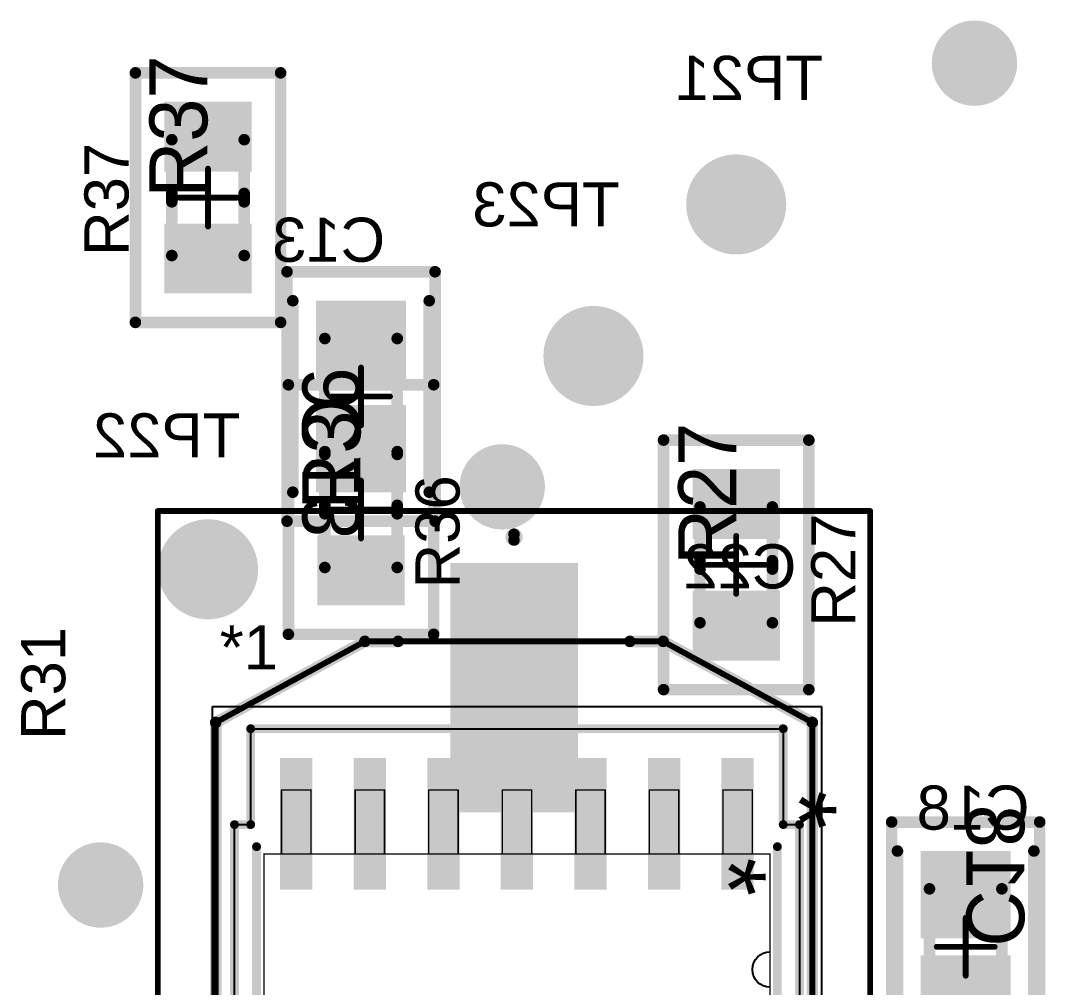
# Model space of a CAD drawing. Header units: millimetres. Extents: x 54 to 247, y 53 to 195.
# Drawn here: x 142.05 to 159.75, y 109.65 to 126.34 of the extents above; entities that cross this region are included whole.
import ezdxf

# ---------------------------------------------------------------- set-up
doc = ezdxf.new("R2010")
doc.units = ezdxf.units.MM
for name, color, linetype in [('BottomOverlay', 54, 'Continuous'), ('BottomPaste', 16, 'Continuous'), ('BottomSolder', 6, 'Continuous'), ('Mechanical10', 56, 'Continuous'), ('Mechanical12', 56, 'Continuous'), ('Mechanical13', 56, 'Continuous'), ('Mechanical15', 56, 'Continuous'), ('Mechanical5', 56, 'Continuous'), ('MultiLayer', 9, 'Continuous'), ('PadHoleLayer', 156, 'Continuous'), ('TopOverlay', 2, 'Continuous'), ('TopPaste', 8, 'Continuous'), ('TopSolder', 216, 'Continuous'), ('ViaHoleLayer', 16, 'Continuous')]:
    doc.layers.add(name, color=color, linetype=linetype)
doc.styles.add('Arial', font='arial.ttf', dxfattribs={"height": 0.2})

# ---------------------------------------------------------------- blocks, each defined once
blk = doc.blocks.new('D14_M_23')
at = {"layer": 'TopPaste'}
for points in [[(-3.649, 4.089), (-1.379, 4.089), (-1.379, 3.531), (-3.649, 3.531)], [(1.379, 4.089), (3.649, 4.089), (3.649, 3.531), (1.379, 3.531)], [(-3.649, 2.819), (-1.379, 2.819), (-1.379, 2.261), (-3.649, 2.261)], [(1.379, 2.819), (3.649, 2.819), (3.649, 2.261), (1.379, 2.261)], [(-3.649, 1.549), (-1.379, 1.549), (-1.379, 0.991), (-3.649, 0.991)], [(1.379, 1.549), (3.649, 1.549), (3.649, 0.991), (1.379, 0.991)], [(-3.649, 0.279), (-1.379, 0.279), (-1.379, -0.279), (-3.649, -0.279)], [(1.379, 0.279), (3.649, 0.279), (3.649, -0.279), (1.379, -0.279)], [(-3.649, -0.991), (-1.379, -0.991), (-1.379, -1.549), (-3.649, -1.549)], [(1.379, -0.991), (3.649, -0.991), (3.649, -1.549), (1.379, -1.549)], [(-3.649, -2.261), (-1.379, -2.261), (-1.379, -2.819), (-3.649, -2.819)], [(1.379, -2.261), (3.649, -2.261), (3.649, -2.819), (1.379, -2.819)], [(-3.649, -3.531), (-1.379, -3.531), (-1.379, -4.089), (-3.649, -4.089)], [(1.379, -3.531), (3.649, -3.531), (3.649, -4.089), (1.379, -4.089)]]:
    blk.add_hatch(color=8, dxfattribs=at).paths.add_polyline_path(points)
at = {"layer": 'TopSolder'}
for points in [[(-3.649, 4.089), (-1.379, 4.089), (-1.379, 3.531), (-3.649, 3.531)], [(1.379, 4.089), (3.649, 4.089), (3.649, 3.531), (1.379, 3.531)], [(-3.649, 2.819), (-1.379, 2.819), (-1.379, 2.261), (-3.649, 2.261)], [(1.379, 2.819), (3.649, 2.819), (3.649, 2.261), (1.379, 2.261)], [(-3.649, 1.549), (-1.379, 1.549), (-1.379, 0.991), (-3.649, 0.991)], [(1.379, 1.549), (3.649, 1.549), (3.649, 0.991), (1.379, 0.991)], [(-3.649, 0.279), (-1.379, 0.279), (-1.379, -0.279), (-3.649, -0.279)], [(1.379, 0.279), (3.649, 0.279), (3.649, -0.279), (1.379, -0.279)], [(-3.649, -0.991), (-1.379, -0.991), (-1.379, -1.549), (-3.649, -1.549)], [(1.379, -0.991), (3.649, -0.991), (3.649, -1.549), (1.379, -1.549)], [(-3.649, -2.261), (-1.379, -2.261), (-1.379, -2.819), (-3.649, -2.819)], [(1.379, -2.261), (3.649, -2.261), (3.649, -2.819), (1.379, -2.819)], [(-3.649, -3.531), (-1.379, -3.531), (-1.379, -4.089), (-3.649, -4.089)], [(1.379, -3.531), (3.649, -3.531), (3.649, -4.089), (1.379, -4.089)]]:
    blk.add_hatch(color=216, dxfattribs=at).paths.add_polyline_path(points)
at = {"layer": 'Mechanical13', "const_width": 0.0127}
for points in [[(-2, 4.369, 1), (-1.988, 4.369, 1)], [(-2, 4.369, 1), (-1.988, 4.369, 1)], [(1.988, 4.369, 1), (2, 4.369, 1)], [(1.988, 4.369, 1), (2, 4.369, 1)], [(-3.105, 4.064, 1), (-3.092, 4.064, 1)], [(-3.105, 4.064, 1), (-3.092, 4.064, 1)], [(-2, 4.064, 1), (-1.988, 4.064, 1)], [(-2, 4.064, 1), (-1.988, 4.064, 1)], [(1.988, 4.064, 1), (2, 4.064, 1)], [(1.988, 4.064, 1), (2, 4.064, 1)], [(3.092, 4.064, 1), (3.105, 4.064, 1)], [(3.092, 4.064, 1), (3.105, 4.064, 1)], [(-3.105, 3.556, 1), (-3.092, 3.556, 1)], [(-3.105, 3.556, 1), (-3.092, 3.556, 1)], [(-2, 3.556, 1), (-1.988, 3.556, 1)], [(-2, 3.556, 1), (-1.988, 3.556, 1)], [(1.988, 3.556, 1), (2, 3.556, 1)], [(1.988, 3.556, 1), (2, 3.556, 1)], [(3.092, 3.556, 1), (3.105, 3.556, 1)], [(3.092, 3.556, 1), (3.105, 3.556, 1)], [(-3.105, 2.794, 1), (-3.092, 2.794, 1)], [(-3.105, 2.794, 1), (-3.092, 2.794, 1)], [(-2, 2.794, 1), (-1.988, 2.794, 1)], [(-2, 2.794, 1), (-1.988, 2.794, 1)], [(1.988, 2.794, 1), (2, 2.794, 1)], [(1.988, 2.794, 1), (2, 2.794, 1)], [(3.092, 2.794, 1), (3.105, 2.794, 1)], [(3.092, 2.794, 1), (3.105, 2.794, 1)], [(-3.105, 2.286, 1), (-3.092, 2.286, 1)], [(-3.105, 2.286, 1), (-3.092, 2.286, 1)], [(-2, 2.286, 1), (-1.988, 2.286, 1)], [(-2, 2.286, 1), (-1.988, 2.286, 1)], [(1.988, 2.286, 1), (2, 2.286, 1)], [(1.988, 2.286, 1), (2, 2.286, 1)], [(3.092, 2.286, 1), (3.105, 2.286, 1)], [(3.092, 2.286, 1), (3.105, 2.286, 1)], [(-3.105, 1.524, 1), (-3.092, 1.524, 1)], [(-3.105, 1.524, 1), (-3.092, 1.524, 1)], [(-2, 1.524, 1), (-1.988, 1.524, 1)], [(-2, 1.524, 1), (-1.988, 1.524, 1)], [(1.988, 1.524, 1), (2, 1.524, 1)], [(1.988, 1.524, 1), (2, 1.524, 1)], [(3.092, 1.524, 1), (3.105, 1.524, 1)], [(3.092, 1.524, 1), (3.105, 1.524, 1)], [(-3.105, 1.016, 1), (-3.092, 1.016, 1)], [(-3.105, 1.016, 1), (-3.092, 1.016, 1)], [(-2, 1.016, 1), (-1.988, 1.016, 1)], [(-2, 1.016, 1), (-1.988, 1.016, 1)], [(1.988, 1.016, 1), (2, 1.016, 1)], [(1.988, 1.016, 1), (2, 1.016, 1)], [(3.092, 1.016, 1), (3.105, 1.016, 1)], [(3.092, 1.016, 1), (3.105, 1.016, 1)], [(-3.105, 0.254, 1), (-3.092, 0.254, 1)], [(-3.105, 0.254, 1), (-3.092, 0.254, 1)], [(-2, 0.254, 1), (-1.988, 0.254, 1)], [(-2, 0.254, 1), (-1.988, 0.254, 1)], [(1.988, 0.254, 1), (2, 0.254, 1)], [(1.988, 0.254, 1), (2, 0.254, 1)], [(3.092, 0.254, 1), (3.105, 0.254, 1)], [(3.092, 0.254, 1), (3.105, 0.254, 1)], [(-3.105, -0.254, 1), (-3.092, -0.254, 1)], [(-3.105, -0.254, 1), (-3.092, -0.254, 1)], [(-2, -0.254, 1), (-1.988, -0.254, 1)], [(-2, -0.254, 1), (-1.988, -0.254, 1)], [(1.988, -0.254, 1), (2, -0.254, 1)], [(1.988, -0.254, 1), (2, -0.254, 1)], [(3.092, -0.254, 1), (3.105, -0.254, 1)], [(3.092, -0.254, 1), (3.105, -0.254, 1)], [(-3.105, -1.016, 1), (-3.092, -1.016, 1)], [(-3.105, -1.016, 1), (-3.092, -1.016, 1)], [(-2, -1.016, 1), (-1.988, -1.016, 1)], [(-2, -1.016, 1), (-1.988, -1.016, 1)], [(1.988, -1.016, 1), (2, -1.016, 1)], [(1.988, -1.016, 1), (2, -1.016, 1)], [(3.092, -1.016, 1), (3.105, -1.016, 1)], [(3.092, -1.016, 1), (3.105, -1.016, 1)], [(-3.105, -1.524, 1), (-3.092, -1.524, 1)], [(-3.105, -1.524, 1), (-3.092, -1.524, 1)], [(-2, -1.524, 1), (-1.988, -1.524, 1)], [(-2, -1.524, 1), (-1.988, -1.524, 1)], [(1.988, -1.524, 1), (2, -1.524, 1)], [(1.988, -1.524, 1), (2, -1.524, 1)], [(3.092, -1.524, 1), (3.105, -1.524, 1)], [(3.092, -1.524, 1), (3.105, -1.524, 1)], [(-3.105, -2.286, 1), (-3.092, -2.286, 1)], [(-3.105, -2.286, 1), (-3.092, -2.286, 1)], [(-2, -2.286, 1), (-1.988, -2.286, 1)], [(-2, -2.286, 1), (-1.988, -2.286, 1)], [(1.988, -2.286, 1), (2, -2.286, 1)], [(1.988, -2.286, 1), (2, -2.286, 1)], [(3.092, -2.286, 1), (3.105, -2.286, 1)], [(3.092, -2.286, 1), (3.105, -2.286, 1)], [(-3.105, -2.794, 1), (-3.092, -2.794, 1)], [(-3.105, -2.794, 1), (-3.092, -2.794, 1)], [(-2, -2.794, 1), (-1.988, -2.794, 1)], [(-2, -2.794, 1), (-1.988, -2.794, 1)], [(1.988, -2.794, 1), (2, -2.794, 1)], [(1.988, -2.794, 1), (2, -2.794, 1)], [(3.092, -2.794, 1), (3.105, -2.794, 1)], [(3.092, -2.794, 1), (3.105, -2.794, 1)], [(-3.105, -3.556, 1), (-3.092, -3.556, 1)], [(-3.105, -3.556, 1), (-3.092, -3.556, 1)], [(-2, -3.556, 1), (-1.988, -3.556, 1)], [(-2, -3.556, 1), (-1.988, -3.556, 1)], [(1.988, -3.556, 1), (2, -3.556, 1)], [(1.988, -3.556, 1), (2, -3.556, 1)], [(3.092, -3.556, 1), (3.105, -3.556, 1)], [(3.092, -3.556, 1), (3.105, -3.556, 1)], [(-3.105, -4.064, 1), (-3.092, -4.064, 1)], [(-3.105, -4.064, 1), (-3.092, -4.064, 1)], [(-2, -4.064, 1), (-1.988, -4.064, 1)], [(-2, -4.064, 1), (-1.988, -4.064, 1)], [(1.988, -4.064, 1), (2, -4.064, 1)], [(1.988, -4.064, 1), (2, -4.064, 1)], [(3.092, -4.064, 1), (3.105, -4.064, 1)], [(3.092, -4.064, 1), (3.105, -4.064, 1)], [(-2, -4.369, 1), (-1.988, -4.369, 1)], [(-2, -4.369, 1), (-1.988, -4.369, 1)], [(1.988, -4.369, 1), (2, -4.369, 1)], [(1.988, -4.369, 1), (2, -4.369, 1)]]:
    blk.add_lwpolyline(points, format="xyb", close=True, dxfattribs=at)
at = {"layer": 'Mechanical13', "const_width": 0.0254}
for points in [[(-1.994, -4.369), (-1.994, 4.369)], [(1.994, 4.369), (-1.994, 4.369)], [(1.994, -4.369), (1.994, 4.369)], [(-3.099, 3.556), (-3.099, 4.064)], [(-1.994, 4.064), (-3.099, 4.064)], [(-1.994, 3.556), (-1.994, 4.064)], [(3.099, 4.064), (1.994, 4.064)], [(1.994, 3.556), (1.994, 4.064)], [(3.099, 3.556), (3.099, 4.064)], [(-1.994, 3.556), (-3.099, 3.556)], [(3.099, 3.556), (1.994, 3.556)], [(-3.099, 2.286), (-3.099, 2.794)], [(-1.994, 2.794), (-3.099, 2.794)], [(-1.994, 2.286), (-1.994, 2.794)], [(3.099, 2.794), (1.994, 2.794)], [(1.994, 2.286), (1.994, 2.794)], [(3.099, 2.286), (3.099, 2.794)], [(-1.994, 2.286), (-3.099, 2.286)], [(3.099, 2.286), (1.994, 2.286)], [(-3.099, 1.016), (-3.099, 1.524)], [(-1.994, 1.524), (-3.099, 1.524)], [(-1.994, 1.016), (-1.994, 1.524)], [(3.099, 1.524), (1.994, 1.524)], [(1.994, 1.016), (1.994, 1.524)], [(3.099, 1.016), (3.099, 1.524)], [(-1.994, 1.016), (-3.099, 1.016)], [(3.099, 1.016), (1.994, 1.016)], [(-3.099, -0.254), (-3.099, 0.254)], [(-1.994, 0.254), (-3.099, 0.254)], [(-1.994, -0.254), (-1.994, 0.254)], [(3.099, 0.254), (1.994, 0.254)], [(1.994, -0.254), (1.994, 0.254)], [(3.099, -0.254), (3.099, 0.254)], [(-1.994, -0.254), (-3.099, -0.254)], [(3.099, -0.254), (1.994, -0.254)], [(-3.099, -1.524), (-3.099, -1.016)], [(-1.994, -1.016), (-3.099, -1.016)], [(-1.994, -1.524), (-1.994, -1.016)], [(3.099, -1.016), (1.994, -1.016)], [(1.994, -1.524), (1.994, -1.016)], [(3.099, -1.524), (3.099, -1.016)], [(-1.994, -1.524), (-3.099, -1.524)], [(3.099, -1.524), (1.994, -1.524)], [(-3.099, -2.794), (-3.099, -2.286)], [(-1.994, -2.286), (-3.099, -2.286)], [(-1.994, -2.794), (-1.994, -2.286)], [(3.099, -2.286), (1.994, -2.286)], [(1.994, -2.794), (1.994, -2.286)], [(3.099, -2.794), (3.099, -2.286)], [(-1.994, -2.794), (-3.099, -2.794)], [(3.099, -2.794), (1.994, -2.794)], [(-3.099, -4.064), (-3.099, -3.556)], [(-1.994, -3.556), (-3.099, -3.556)], [(-1.994, -4.064), (-1.994, -3.556)], [(3.099, -3.556), (1.994, -3.556)], [(1.994, -4.064), (1.994, -3.556)], [(3.099, -4.064), (3.099, -3.556)], [(-1.994, -4.064), (-3.099, -4.064)], [(3.099, -4.064), (1.994, -4.064)], [(1.994, -4.369), (-1.994, -4.369)]]:
    blk.add_lwpolyline(points, dxfattribs=at)
at = {"layer": 'Mechanical13'}
blk.add_lwpolyline([(0.305, 4.369, -1), (-0.305, 4.369)], format="xyb", dxfattribs=at)
for points in [[(-0.305, 4.369, 1), (-0.305, 4.369, 1)], [(0.305, 4.369, 1), (0.305, 4.369, 1)]]:
    blk.add_lwpolyline(points, format="xyb", close=True, dxfattribs=at)
at = {"layer": 'Mechanical15'}
for p, q in [((-2.502, 4.597), (-2.502, 4.877)), ((-2.502, 4.877), (2.502, 4.877)), ((2.502, 4.877), (2.502, 4.597)), ((-4.157, -4.597), (-4.157, 4.597)), ((-4.157, 4.597), (-2.502, 4.597)), ((2.502, 4.597), (4.157, 4.597)), ((4.157, 4.597), (4.157, -4.597)), ((-2.502, -4.597), (-4.157, -4.597)), ((-2.502, -4.877), (-2.502, -4.597)), ((4.157, -4.597), (2.502, -4.597)), ((2.502, -4.597), (2.502, -4.877)), ((2.502, -4.877), (-2.502, -4.877))]:
    blk.add_line(p, q, dxfattribs=at)
at = {"layer": 'Mechanical15', "const_width": 0.152}
for points in [[(2.502, 4.877), (-2.502, 4.877)], [(-2.502, 4.597), (-2.502, 4.877)], [(2.502, 4.597), (2.502, 4.877)], [(-2.502, 4.597), (-4.157, 4.597)], [(-4.157, -4.597), (-4.157, 4.597)], [(4.157, 4.597), (2.502, 4.597)], [(4.157, -4.597), (4.157, 4.597)], [(-2.502, -4.597), (-4.157, -4.597)], [(-2.502, -4.877), (-2.502, -4.597)], [(2.502, -4.877), (2.502, -4.597)], [(4.157, -4.597), (2.502, -4.597)], [(2.502, -4.877), (-2.502, -4.877)]]:
    blk.add_lwpolyline(points, dxfattribs=at)
at = {"layer": 'Mechanical15', "const_width": 0.0762}
for points in [[(-2.54, 4.877, 1), (-2.464, 4.877, 1)], [(-2.54, 4.877, 1), (-2.464, 4.877, 1)], [(2.464, 4.877, 1), (2.54, 4.877, 1)], [(2.464, 4.877, 1), (2.54, 4.877, 1)], [(-4.195, 4.597, 1), (-4.119, 4.597, 1)], [(-4.195, 4.597, 1), (-4.119, 4.597, 1)], [(-2.54, 4.597, 1), (-2.464, 4.597, 1)], [(-2.54, 4.597, 1), (-2.464, 4.597, 1)], [(2.464, 4.597, 1), (2.54, 4.597, 1)], [(2.464, 4.597, 1), (2.54, 4.597, 1)], [(4.119, 4.597, 1), (4.195, 4.597, 1)], [(4.119, 4.597, 1), (4.195, 4.597, 1)], [(-4.195, -4.597, 1), (-4.119, -4.597, 1)], [(-4.195, -4.597, 1), (-4.119, -4.597, 1)], [(-2.54, -4.597, 1), (-2.464, -4.597, 1)], [(-2.54, -4.597, 1), (-2.464, -4.597, 1)], [(2.464, -4.597, 1), (2.54, -4.597, 1)], [(2.464, -4.597, 1), (2.54, -4.597, 1)], [(4.119, -4.597, 1), (4.195, -4.597, 1)], [(4.119, -4.597, 1), (4.195, -4.597, 1)], [(-2.54, -4.877, 1), (-2.464, -4.877, 1)], [(-2.54, -4.877, 1), (-2.464, -4.877, 1)], [(2.464, -4.877, 1), (2.54, -4.877, 1)], [(2.464, -4.877, 1), (2.54, -4.877, 1)]]:
    blk.add_lwpolyline(points, format="xyb", close=True, dxfattribs=at)
at = {"layer": 'Mechanical5'}
for p, q in [((-4.538, -5.258), (-4.538, 5.258)), ((-4.538, 5.258), (4.538, 5.258)), ((4.538, 5.258), (4.538, -5.258)), ((4.538, -5.258), (-4.538, -5.258))]:
    blk.add_line(p, q, dxfattribs=at)
at = {"layer": 'TopOverlay'}
for p, q in [((3.903, -1.46), (3.903, -1.079)), ((3.903, -1.079), (4.157, -1.079)), ((4.157, -1.079), (4.157, -1.46)), ((4.157, -1.46), (3.903, -1.46))]:
    blk.add_line(p, q, dxfattribs=at)
at = {"layer": 'TopOverlay', "const_width": 0.152}
for points in [[(2.121, 4.496), (-2.121, 4.496)], [(2.121, -4.496), (-2.121, -4.496)]]:
    blk.add_lwpolyline(points, dxfattribs=at)
at = {"layer": 'TopOverlay', "const_width": 0.0762}
for points in [[(-2.159, 4.496, 1), (-2.083, 4.496, 1)], [(2.083, 4.496, 1), (2.159, 4.496, 1)], [(-2.159, -4.496, 1), (-2.083, -4.496, 1)], [(2.083, -4.496, 1), (2.159, -4.496, 1)]]:
    blk.add_lwpolyline(points, format="xyb", close=True, dxfattribs=at)
at = {"layer": 'Mechanical13'}
blk.add_text('*', height=1.27, dxfattribs=at).set_placement((-1.93, 3.023))
at = {"layer": 'TopOverlay'}
blk.add_text('*', height=1.27, dxfattribs=at).set_placement((-3.085, 4.241))
blk = doc.blocks.new('T____P_____B_81')
at = {"layer": 'BottomSolder'}
h = blk.add_hatch(color=6, dxfattribs=at)
edge = h.paths.add_edge_path()
edge.add_arc((0, 0), 0.864, 0, 360)
h = blk.add_hatch(color=6, dxfattribs=at)
edge = h.paths.add_edge_path()
edge.add_arc((0, 0), 0.864, 0, 360)
at = {"layer": 'MultiLayer'}
h = blk.add_hatch(color=9, dxfattribs=at)
edge = h.paths.add_edge_path()
edge.add_arc((0, 0), 0.762, 0, 360)
at = {"layer": 'PadHoleLayer'}
h = blk.add_hatch(color=156, dxfattribs=at)
edge = h.paths.add_edge_path()
edge.add_arc((0, 0), 0.381, 0, 360)
at = {"layer": 'TopSolder'}
h = blk.add_hatch(color=216, dxfattribs=at)
edge = h.paths.add_edge_path()
edge.add_arc((0, 0), 0.864, 0, 360)
h = blk.add_hatch(color=216, dxfattribs=at)
edge = h.paths.add_edge_path()
edge.add_arc((0, 0), 0.864, 0, 360)
at = {"layer": 'ViaHoleLayer'}
h = blk.add_hatch(color=16, dxfattribs=at)
edge = h.paths.add_edge_path()
edge.add_arc((0, 0), 0.356, 0, 360)
blk = doc.blocks.new('T____P_____B_82')
at = {"layer": 'BottomSolder'}
h = blk.add_hatch(color=6, dxfattribs=at)
edge = h.paths.add_edge_path()
edge.add_arc((0, 0), 0.864, 0, 360)
h = blk.add_hatch(color=6, dxfattribs=at)
edge = h.paths.add_edge_path()
edge.add_arc((0, 0), 0.864, 0, 360)
at = {"layer": 'MultiLayer'}
h = blk.add_hatch(color=9, dxfattribs=at)
edge = h.paths.add_edge_path()
edge.add_arc((0, 0), 0.762, 0, 360)
at = {"layer": 'PadHoleLayer'}
h = blk.add_hatch(color=156, dxfattribs=at)
edge = h.paths.add_edge_path()
edge.add_arc((0, 0), 0.381, 0, 360)
at = {"layer": 'TopSolder'}
h = blk.add_hatch(color=216, dxfattribs=at)
edge = h.paths.add_edge_path()
edge.add_arc((0, 0), 0.864, 0, 360)
h = blk.add_hatch(color=216, dxfattribs=at)
edge = h.paths.add_edge_path()
edge.add_arc((0, 0), 0.864, 0, 360)
at = {"layer": 'ViaHoleLayer'}
h = blk.add_hatch(color=16, dxfattribs=at)
edge = h.paths.add_edge_path()
edge.add_arc((0, 0), 0.356, 0, 360)
blk = doc.blocks.new('T____P_____B_83')
at = {"layer": 'BottomSolder'}
h = blk.add_hatch(color=6, dxfattribs=at)
edge = h.paths.add_edge_path()
edge.add_arc((0, 0), 0.864, 0, 360)
h = blk.add_hatch(color=6, dxfattribs=at)
edge = h.paths.add_edge_path()
edge.add_arc((0, 0), 0.864, 0, 360)
at = {"layer": 'MultiLayer'}
h = blk.add_hatch(color=9, dxfattribs=at)
edge = h.paths.add_edge_path()
edge.add_arc((0, 0), 0.762, 0, 360)
at = {"layer": 'PadHoleLayer'}
h = blk.add_hatch(color=156, dxfattribs=at)
edge = h.paths.add_edge_path()
edge.add_arc((0, 0), 0.381, 0, 360)
at = {"layer": 'TopSolder'}
h = blk.add_hatch(color=216, dxfattribs=at)
edge = h.paths.add_edge_path()
edge.add_arc((0, 0), 0.864, 0, 360)
h = blk.add_hatch(color=216, dxfattribs=at)
edge = h.paths.add_edge_path()
edge.add_arc((0, 0), 0.864, 0, 360)
at = {"layer": 'ViaHoleLayer'}
h = blk.add_hatch(color=16, dxfattribs=at)
edge = h.paths.add_edge_path()
edge.add_arc((0, 0), 0.356, 0, 360)
blk = doc.blocks.new('V______CRCW0805__3_IPC_A_126')
at = {"layer": 'TopPaste'}
for points in [[(-1.654, 0.754), (-0.448, 0.754), (-0.448, -0.754), (-1.654, -0.754)], [(0.448, 0.754), (1.654, 0.754), (1.654, -0.754), (0.448, -0.754)]]:
    blk.add_hatch(color=8, dxfattribs=at).paths.add_polyline_path(points)
at = {"layer": 'TopSolder'}
for points in [[(-1.654, 0.754), (-0.448, 0.754), (-0.448, -0.754), (-1.654, -0.754)], [(0.448, 0.754), (1.654, 0.754), (1.654, -0.754), (0.448, -0.754)]]:
    blk.add_hatch(color=216, dxfattribs=at).paths.add_polyline_path(points)
at = {"layer": 'Mechanical10', "const_width": 0.2}
for points in [[(-2.154, 1.254), (2.154, 1.254)], [(-2.154, 1.254), (-2.154, -1.254)], [(2.154, 1.254), (2.154, -1.254)], [(-2.154, -1.254), (2.154, -1.254)]]:
    blk.add_lwpolyline(points, dxfattribs=at)
at = {"layer": 'Mechanical10', "const_width": 0.1}
for points in [[(-2.204, 1.254, 1), (-2.104, 1.254, 1)], [(-2.204, 1.254, 1), (-2.104, 1.254, 1)], [(2.104, 1.254, 1), (2.204, 1.254, 1)], [(2.104, 1.254, 1), (2.204, 1.254, 1)], [(-2.204, -1.254, 1), (-2.104, -1.254, 1)], [(-2.204, -1.254, 1), (-2.104, -1.254, 1)], [(2.104, -1.254, 1), (2.204, -1.254, 1)], [(2.104, -1.254, 1), (2.204, -1.254, 1)]]:
    blk.add_lwpolyline(points, format="xyb", close=True, dxfattribs=at)
at = {"layer": 'Mechanical12', "const_width": 0.2}
for points in [[(-1, 0.625), (1, 0.625)], [(-1, 0.625), (-1, -0.625)], [(1, 0.625), (1, -0.625)], [(-1, -0.625), (1, -0.625)]]:
    blk.add_lwpolyline(points, dxfattribs=at)
at = {"layer": 'Mechanical12', "const_width": 0.1}
for points in [[(-1.05, 0.625, 1), (-0.95, 0.625, 1)], [(-1.05, 0.625, 1), (-0.95, 0.625, 1)], [(0.95, 0.625, 1), (1.05, 0.625, 1)], [(0.95, 0.625, 1), (1.05, 0.625, 1)], [(-1.05, -0.625, 1), (-0.95, -0.625, 1)], [(-1.05, -0.625, 1), (-0.95, -0.625, 1)], [(0.95, -0.625, 1), (1.05, -0.625, 1)], [(0.95, -0.625, 1), (1.05, -0.625, 1)]]:
    blk.add_lwpolyline(points, format="xyb", close=True, dxfattribs=at)
at = {"layer": 'Mechanical15'}
for points, const_width in [([(-2.154, 1.254), (2.154, 1.254)], 0.2), ([(-2.154, 1.254), (-2.154, -1.254)], 0.2), ([(2.154, 1.254), (2.154, -1.254)], 0.2), ([(0, 0.5), (0, -0.5)], 0.1), ([(-0.5, 0), (0.5, 0)], 0.1), ([(-2.154, -1.254), (2.154, -1.254)], 0.2)]:
    blk.add_lwpolyline(points, dxfattribs=dict(at, const_width=const_width))
for points, const_width in [([(-2.204, 1.254, 1), (-2.104, 1.254, 1)], 0.1), ([(-2.204, 1.254, 1), (-2.104, 1.254, 1)], 0.1), ([(2.104, 1.254, 1), (2.204, 1.254, 1)], 0.1), ([(2.104, 1.254, 1), (2.204, 1.254, 1)], 0.1), ([(-0.025, 0.5, 1), (0.025, 0.5, 1)], 0.05), ([(-0.525, 0, 1), (-0.475, 0, 1)], 0.05), ([(0.475, 0, 1), (0.525, 0, 1)], 0.05), ([(-0.025, -0.5, 1), (0.025, -0.5, 1)], 0.05), ([(-2.204, -1.254, 1), (-2.104, -1.254, 1)], 0.1), ([(-2.204, -1.254, 1), (-2.104, -1.254, 1)], 0.1), ([(2.104, -1.254, 1), (2.204, -1.254, 1)], 0.1), ([(2.104, -1.254, 1), (2.204, -1.254, 1)], 0.1)]:
    blk.add_lwpolyline(points, format="xyb", close=True, dxfattribs=dict(at, const_width=const_width))
at = {"layer": 'TopOverlay', "const_width": 0.2}
for points in [[(-0.073, 0.625), (0.073, 0.625)], [(-0.073, -0.625), (0.073, -0.625)]]:
    blk.add_lwpolyline(points, dxfattribs=at)
at = {"layer": 'TopOverlay', "const_width": 0.1}
for points in [[(-0.123, 0.625, 1), (-0.023, 0.625, 1)], [(0.023, 0.625, 1), (0.123, 0.625, 1)], [(-0.123, -0.625, 1), (-0.023, -0.625, 1)], [(0.023, -0.625, 1), (0.123, -0.625, 1)]]:
    blk.add_lwpolyline(points, format="xyb", close=True, dxfattribs=at)
at = {"layer": 'Mechanical10'}
blk.add_text('R37', height=1, dxfattribs=at).set_placement((0, 0.011))
blk = doc.blocks.new('V______CRCW0805__3_IPC_A_127')
at = {"layer": 'TopPaste'}
for points in [[(-1.654, 0.754), (-0.448, 0.754), (-0.448, -0.754), (-1.654, -0.754)], [(0.448, 0.754), (1.654, 0.754), (1.654, -0.754), (0.448, -0.754)]]:
    blk.add_hatch(color=8, dxfattribs=at).paths.add_polyline_path(points)
at = {"layer": 'TopSolder'}
for points in [[(-1.654, 0.754), (-0.448, 0.754), (-0.448, -0.754), (-1.654, -0.754)], [(0.448, 0.754), (1.654, 0.754), (1.654, -0.754), (0.448, -0.754)]]:
    blk.add_hatch(color=216, dxfattribs=at).paths.add_polyline_path(points)
at = {"layer": 'Mechanical10', "const_width": 0.2}
for points in [[(-2.154, 1.254), (2.154, 1.254)], [(-2.154, 1.254), (-2.154, -1.254)], [(2.154, 1.254), (2.154, -1.254)], [(-2.154, -1.254), (2.154, -1.254)]]:
    blk.add_lwpolyline(points, dxfattribs=at)
at = {"layer": 'Mechanical10', "const_width": 0.1}
for points in [[(-2.204, 1.254, 1), (-2.104, 1.254, 1)], [(-2.204, 1.254, 1), (-2.104, 1.254, 1)], [(2.104, 1.254, 1), (2.204, 1.254, 1)], [(2.104, 1.254, 1), (2.204, 1.254, 1)], [(-2.204, -1.254, 1), (-2.104, -1.254, 1)], [(-2.204, -1.254, 1), (-2.104, -1.254, 1)], [(2.104, -1.254, 1), (2.204, -1.254, 1)], [(2.104, -1.254, 1), (2.204, -1.254, 1)]]:
    blk.add_lwpolyline(points, format="xyb", close=True, dxfattribs=at)
at = {"layer": 'Mechanical12', "const_width": 0.2}
for points in [[(-1, 0.625), (1, 0.625)], [(-1, 0.625), (-1, -0.625)], [(1, 0.625), (1, -0.625)], [(-1, -0.625), (1, -0.625)]]:
    blk.add_lwpolyline(points, dxfattribs=at)
at = {"layer": 'Mechanical12', "const_width": 0.1}
for points in [[(-1.05, 0.625, 1), (-0.95, 0.625, 1)], [(-1.05, 0.625, 1), (-0.95, 0.625, 1)], [(0.95, 0.625, 1), (1.05, 0.625, 1)], [(0.95, 0.625, 1), (1.05, 0.625, 1)], [(-1.05, -0.625, 1), (-0.95, -0.625, 1)], [(-1.05, -0.625, 1), (-0.95, -0.625, 1)], [(0.95, -0.625, 1), (1.05, -0.625, 1)], [(0.95, -0.625, 1), (1.05, -0.625, 1)]]:
    blk.add_lwpolyline(points, format="xyb", close=True, dxfattribs=at)
at = {"layer": 'Mechanical15'}
for points, const_width in [([(-2.154, 1.254), (2.154, 1.254)], 0.2), ([(-2.154, 1.254), (-2.154, -1.254)], 0.2), ([(2.154, 1.254), (2.154, -1.254)], 0.2), ([(0, 0.5), (0, -0.5)], 0.1), ([(-0.5, 0), (0.5, 0)], 0.1), ([(-2.154, -1.254), (2.154, -1.254)], 0.2)]:
    blk.add_lwpolyline(points, dxfattribs=dict(at, const_width=const_width))
for points, const_width in [([(-2.204, 1.254, 1), (-2.104, 1.254, 1)], 0.1), ([(-2.204, 1.254, 1), (-2.104, 1.254, 1)], 0.1), ([(2.104, 1.254, 1), (2.204, 1.254, 1)], 0.1), ([(2.104, 1.254, 1), (2.204, 1.254, 1)], 0.1), ([(-0.025, 0.5, 1), (0.025, 0.5, 1)], 0.05), ([(-0.525, 0, 1), (-0.475, 0, 1)], 0.05), ([(0.475, 0, 1), (0.525, 0, 1)], 0.05), ([(-0.025, -0.5, 1), (0.025, -0.5, 1)], 0.05), ([(-2.204, -1.254, 1), (-2.104, -1.254, 1)], 0.1), ([(-2.204, -1.254, 1), (-2.104, -1.254, 1)], 0.1), ([(2.104, -1.254, 1), (2.204, -1.254, 1)], 0.1), ([(2.104, -1.254, 1), (2.204, -1.254, 1)], 0.1)]:
    blk.add_lwpolyline(points, format="xyb", close=True, dxfattribs=dict(at, const_width=const_width))
at = {"layer": 'TopOverlay', "const_width": 0.2}
for points in [[(-0.073, 0.625), (0.073, 0.625)], [(-0.073, -0.625), (0.073, -0.625)]]:
    blk.add_lwpolyline(points, dxfattribs=at)
at = {"layer": 'TopOverlay', "const_width": 0.1}
for points in [[(-0.123, 0.625, 1), (-0.023, 0.625, 1)], [(0.023, 0.625, 1), (0.123, 0.625, 1)], [(-0.123, -0.625, 1), (-0.023, -0.625, 1)], [(0.023, -0.625, 1), (0.123, -0.625, 1)]]:
    blk.add_lwpolyline(points, format="xyb", close=True, dxfattribs=at)
at = {"layer": 'Mechanical10'}
blk.add_text('R36', height=1, dxfattribs=at).set_placement((0, 0.011))
blk = doc.blocks.new('V______CRCW0805__3_IPC_A_133')
at = {"layer": 'TopPaste'}
for points in [[(-1.654, 0.754), (-0.448, 0.754), (-0.448, -0.754), (-1.654, -0.754)], [(0.448, 0.754), (1.654, 0.754), (1.654, -0.754), (0.448, -0.754)]]:
    blk.add_hatch(color=8, dxfattribs=at).paths.add_polyline_path(points)
at = {"layer": 'TopSolder'}
for points in [[(-1.654, 0.754), (-0.448, 0.754), (-0.448, -0.754), (-1.654, -0.754)], [(0.448, 0.754), (1.654, 0.754), (1.654, -0.754), (0.448, -0.754)]]:
    blk.add_hatch(color=216, dxfattribs=at).paths.add_polyline_path(points)
at = {"layer": 'Mechanical10', "const_width": 0.2}
for points in [[(-2.154, 1.254), (2.154, 1.254)], [(-2.154, 1.254), (-2.154, -1.254)], [(2.154, 1.254), (2.154, -1.254)], [(-2.154, -1.254), (2.154, -1.254)]]:
    blk.add_lwpolyline(points, dxfattribs=at)
at = {"layer": 'Mechanical10', "const_width": 0.1}
for points in [[(-2.204, 1.254, 1), (-2.104, 1.254, 1)], [(-2.204, 1.254, 1), (-2.104, 1.254, 1)], [(2.104, 1.254, 1), (2.204, 1.254, 1)], [(2.104, 1.254, 1), (2.204, 1.254, 1)], [(-2.204, -1.254, 1), (-2.104, -1.254, 1)], [(-2.204, -1.254, 1), (-2.104, -1.254, 1)], [(2.104, -1.254, 1), (2.204, -1.254, 1)], [(2.104, -1.254, 1), (2.204, -1.254, 1)]]:
    blk.add_lwpolyline(points, format="xyb", close=True, dxfattribs=at)
at = {"layer": 'Mechanical12', "const_width": 0.2}
for points in [[(-1, 0.625), (1, 0.625)], [(-1, 0.625), (-1, -0.625)], [(1, 0.625), (1, -0.625)], [(-1, -0.625), (1, -0.625)]]:
    blk.add_lwpolyline(points, dxfattribs=at)
at = {"layer": 'Mechanical12', "const_width": 0.1}
for points in [[(-1.05, 0.625, 1), (-0.95, 0.625, 1)], [(-1.05, 0.625, 1), (-0.95, 0.625, 1)], [(0.95, 0.625, 1), (1.05, 0.625, 1)], [(0.95, 0.625, 1), (1.05, 0.625, 1)], [(-1.05, -0.625, 1), (-0.95, -0.625, 1)], [(-1.05, -0.625, 1), (-0.95, -0.625, 1)], [(0.95, -0.625, 1), (1.05, -0.625, 1)], [(0.95, -0.625, 1), (1.05, -0.625, 1)]]:
    blk.add_lwpolyline(points, format="xyb", close=True, dxfattribs=at)
at = {"layer": 'Mechanical15'}
for points, const_width in [([(-2.154, 1.254), (2.154, 1.254)], 0.2), ([(-2.154, 1.254), (-2.154, -1.254)], 0.2), ([(2.154, 1.254), (2.154, -1.254)], 0.2), ([(0, 0.5), (0, -0.5)], 0.1), ([(-0.5, 0), (0.5, 0)], 0.1), ([(-2.154, -1.254), (2.154, -1.254)], 0.2)]:
    blk.add_lwpolyline(points, dxfattribs=dict(at, const_width=const_width))
for points, const_width in [([(-2.204, 1.254, 1), (-2.104, 1.254, 1)], 0.1), ([(-2.204, 1.254, 1), (-2.104, 1.254, 1)], 0.1), ([(2.104, 1.254, 1), (2.204, 1.254, 1)], 0.1), ([(2.104, 1.254, 1), (2.204, 1.254, 1)], 0.1), ([(-0.025, 0.5, 1), (0.025, 0.5, 1)], 0.05), ([(-0.525, 0, 1), (-0.475, 0, 1)], 0.05), ([(0.475, 0, 1), (0.525, 0, 1)], 0.05), ([(-0.025, -0.5, 1), (0.025, -0.5, 1)], 0.05), ([(-2.204, -1.254, 1), (-2.104, -1.254, 1)], 0.1), ([(-2.204, -1.254, 1), (-2.104, -1.254, 1)], 0.1), ([(2.104, -1.254, 1), (2.204, -1.254, 1)], 0.1), ([(2.104, -1.254, 1), (2.204, -1.254, 1)], 0.1)]:
    blk.add_lwpolyline(points, format="xyb", close=True, dxfattribs=dict(at, const_width=const_width))
at = {"layer": 'TopOverlay', "const_width": 0.2}
for points in [[(-0.073, 0.625), (0.073, 0.625)], [(-0.073, -0.625), (0.073, -0.625)]]:
    blk.add_lwpolyline(points, dxfattribs=at)
at = {"layer": 'TopOverlay', "const_width": 0.1}
for points in [[(-0.123, 0.625, 1), (-0.023, 0.625, 1)], [(0.023, 0.625, 1), (0.123, 0.625, 1)], [(-0.123, -0.625, 1), (-0.023, -0.625, 1)], [(0.023, -0.625, 1), (0.123, -0.625, 1)]]:
    blk.add_lwpolyline(points, format="xyb", close=True, dxfattribs=at)
at = {"layer": 'Mechanical10'}
blk.add_text('R27', height=1, dxfattribs=at).set_placement((0, 0))
blk = doc.blocks.new('EEEFK1V331P_B_164')
at = {"layer": 'BottomPaste'}
for points in [[(1, 6.4), (1, 2.3), (-1, 2.3), (-1, 6.4)], [(1, -2.3), (1, -6.4), (-1, -6.4), (-1, -2.3)]]:
    blk.add_hatch(color=16, dxfattribs=at).paths.add_polyline_path(points)
at = {"layer": 'BottomSolder'}
for points in [[(1.102, 6.502), (1.102, 2.198), (-1.102, 2.198), (-1.102, 6.502)], [(1.102, -2.198), (1.102, -6.502), (-1.102, -6.502), (-1.102, -2.198)]]:
    blk.add_hatch(color=6, dxfattribs=at).paths.add_polyline_path(points)
at = {"layer": 'BottomOverlay', "const_width": 0.2}
for points in [[(0, 6.9, -1), (0, 7)], [(0, 6.9, -1), (0, 7)], [(0, 7, -1), (0, 6.9)]]:
    blk.add_lwpolyline(points, format="xyb", dxfattribs=at)
at = {"layer": 'BottomOverlay', "const_width": 0.1}
for points in [[(-0.05, 7, 1), (0.05, 7, 1)], [(-0.05, 7, 1), (0.05, 7, 1)], [(-0.05, 7, 1), (0.05, 7, 1)], [(-0.05, 6.9, 1), (0.05, 6.9, 1)], [(-0.05, 6.9, 1), (0.05, 6.9, 1)], [(-0.05, 6.9, 1), (0.05, 6.9, 1)], [(-2.625, 5.15, 1), (-2.525, 5.15, 1)], [(-2.625, 5.15, 1), (-2.525, 5.15, 1)], [(-2.05, 5.15, 1), (-1.95, 5.15, 1)], [(1.95, 5.15, 1), (2.05, 5.15, 1)], [(2.525, 5.15, 1), (2.625, 5.15, 1)], [(2.525, 5.15, 1), (2.625, 5.15, 1)], [(-5.2, 3.75, 1), (-5.1, 3.75, 1)], [(-5.2, 3.75, 1), (-5.1, 3.75, 1)], [(5.1, 3.75, 1), (5.2, 3.75, 1)], [(5.1, 3.75, 1), (5.2, 3.75, 1)], [(-5.2, -5.15, 1), (-5.1, -5.15, 1)], [(-5.2, -5.15, 1), (-5.1, -5.15, 1)], [(-2.05, -5.15, 1), (-1.95, -5.15, 1)], [(1.95, -5.15, 1), (2.05, -5.15, 1)], [(5.1, -5.15, 1), (5.2, -5.15, 1)], [(5.1, -5.15, 1), (5.2, -5.15, 1)]]:
    blk.add_lwpolyline(points, format="xyb", close=True, dxfattribs=at)
at = {"layer": 'BottomOverlay', "const_width": 0.2}
for points in [[(-5.15, 3.75), (-2.575, 5.15)], [(-2.575, 5.15), (-2, 5.15)], [(2, 5.15), (2.575, 5.15)], [(2.575, 5.15), (5.15, 3.75)], [(-5.15, -5.15), (-5.15, 3.75)], [(5.15, -5.15), (5.15, 3.75)], [(-5.15, -5.15), (-2, -5.15)], [(2, -5.15), (5.15, -5.15)]]:
    blk.add_lwpolyline(points, dxfattribs=at)
at = {"layer": 'Mechanical13', "const_width": 0.1}
for points in [[(-5.15, 3.75), (-2.575, 5.15)], [(-2.575, 5.15), (2.575, 5.15)], [(2.575, 5.15), (5.15, 3.75)], [(-5.15, -5.15), (-5.15, 3.75)], [(5.15, -5.15), (5.15, 3.75)], [(-5.15, -5.15), (5.15, -5.15)]]:
    blk.add_lwpolyline(points, dxfattribs=at)
at = {"layer": 'Mechanical13', "const_width": 0.05}
for points in [[(-2.6, 5.15, 1), (-2.55, 5.15, 1)], [(-2.6, 5.15, 1), (-2.55, 5.15, 1)], [(2.55, 5.15, 1), (2.6, 5.15, 1)], [(2.55, 5.15, 1), (2.6, 5.15, 1)], [(-5.175, 3.75, 1), (-5.125, 3.75, 1)], [(-5.175, 3.75, 1), (-5.125, 3.75, 1)], [(5.125, 3.75, 1), (5.175, 3.75, 1)], [(5.125, 3.75, 1), (5.175, 3.75, 1)], [(-5.175, -5.15, 1), (-5.125, -5.15, 1)], [(-5.175, -5.15, 1), (-5.125, -5.15, 1)], [(5.125, -5.15, 1), (5.175, -5.15, 1)], [(5.125, -5.15, 1), (5.175, -5.15, 1)]]:
    blk.add_lwpolyline(points, format="xyb", close=True, dxfattribs=at)
at = {"layer": 'Mechanical15', "const_width": 0.1}
for points in [[(-6.15, 7.4), (6.15, 7.4)], [(-6.15, -7.4), (-6.15, 7.4)], [(6.15, -7.4), (6.15, 7.4)], [(-6.15, -7.4), (6.15, -7.4)]]:
    blk.add_lwpolyline(points, dxfattribs=at)
at = {"layer": 'Mechanical15', "const_width": 0.05}
for points in [[(-6.175, 7.4, 1), (-6.125, 7.4, 1)], [(-6.175, 7.4, 1), (-6.125, 7.4, 1)], [(6.125, 7.4, 1), (6.175, 7.4, 1)], [(6.125, 7.4, 1), (6.175, 7.4, 1)], [(-6.175, -7.4, 1), (-6.125, -7.4, 1)], [(-6.175, -7.4, 1), (-6.125, -7.4, 1)], [(6.125, -7.4, 1), (6.175, -7.4, 1)], [(6.125, -7.4, 1), (6.175, -7.4, 1)]]:
    blk.add_lwpolyline(points, format="xyb", close=True, dxfattribs=at)
blk = doc.blocks.new('KEMET_C0805C_DN_IPC_A_B_166')
at = {"layer": 'BottomPaste'}
for points in [[(-1.653, 0.778), (-0.148, 0.778), (-0.148, -0.778), (-1.653, -0.778)], [(0.148, 0.778), (1.653, 0.778), (1.653, -0.778), (0.148, -0.778)]]:
    blk.add_hatch(color=16, dxfattribs=at).paths.add_polyline_path(points)
at = {"layer": 'BottomSolder'}
for points in [[(-1.653, 0.778), (-0.148, 0.778), (-0.148, -0.778), (-1.653, -0.778)], [(0.148, 0.778), (1.653, 0.778), (1.653, -0.778), (0.148, -0.778)]]:
    blk.add_hatch(color=6, dxfattribs=at).paths.add_polyline_path(points)
at = {"layer": 'BottomOverlay', "const_width": 0.2}
for points in [[(-1.653, 1.178), (1.653, 1.178)], [(-1.653, -1.178), (1.653, -1.178)]]:
    blk.add_lwpolyline(points, dxfattribs=at)
at = {"layer": 'BottomOverlay', "const_width": 0.1}
for points in [[(-1.703, 1.178, 1), (-1.603, 1.178, 1)], [(1.603, 1.178, 1), (1.703, 1.178, 1)], [(-1.703, -1.178, 1), (-1.603, -1.178, 1)], [(1.603, -1.178, 1), (1.703, -1.178, 1)]]:
    blk.add_lwpolyline(points, format="xyb", close=True, dxfattribs=at)
at = {"layer": 'Mechanical10', "const_width": 0.2}
for points in [[(-2.153, 1.278), (-2.153, -1.278)], [(-2.153, 1.278), (2.153, 1.278)], [(2.153, 1.278), (2.153, -1.278)], [(-2.153, -1.278), (2.153, -1.278)]]:
    blk.add_lwpolyline(points, dxfattribs=at)
at = {"layer": 'Mechanical10', "const_width": 0.1}
for points in [[(-2.203, 1.278, 1), (-2.103, 1.278, 1)], [(-2.203, 1.278, 1), (-2.103, 1.278, 1)], [(2.103, 1.278, 1), (2.203, 1.278, 1)], [(2.103, 1.278, 1), (2.203, 1.278, 1)], [(-2.203, -1.278, 1), (-2.103, -1.278, 1)], [(-2.203, -1.278, 1), (-2.103, -1.278, 1)], [(2.103, -1.278, 1), (2.203, -1.278, 1)], [(2.103, -1.278, 1), (2.203, -1.278, 1)]]:
    blk.add_lwpolyline(points, format="xyb", close=True, dxfattribs=at)
at = {"layer": 'Mechanical12', "const_width": 0.2}
for points in [[(-1, 0.625), (-1, -0.625)], [(-1, 0.625), (1, 0.625)], [(1, 0.625), (1, -0.625)], [(-1, -0.625), (1, -0.625)]]:
    blk.add_lwpolyline(points, dxfattribs=at)
at = {"layer": 'Mechanical12', "const_width": 0.1}
for points in [[(-1.05, 0.625, 1), (-0.95, 0.625, 1)], [(-1.05, 0.625, 1), (-0.95, 0.625, 1)], [(0.95, 0.625, 1), (1.05, 0.625, 1)], [(0.95, 0.625, 1), (1.05, 0.625, 1)], [(-1.05, -0.625, 1), (-0.95, -0.625, 1)], [(-1.05, -0.625, 1), (-0.95, -0.625, 1)], [(0.95, -0.625, 1), (1.05, -0.625, 1)], [(0.95, -0.625, 1), (1.05, -0.625, 1)]]:
    blk.add_lwpolyline(points, format="xyb", close=True, dxfattribs=at)
at = {"layer": 'Mechanical15'}
for points, const_width in [([(-2.153, 1.278), (-2.153, -1.278)], 0.2), ([(-2.153, 1.278), (2.153, 1.278)], 0.2), ([(2.153, 1.278), (2.153, -1.278)], 0.2), ([(0, 0.5), (0, -0.5)], 0.1), ([(-0.5, 0), (0.5, 0)], 0.1), ([(-2.153, -1.278), (2.153, -1.278)], 0.2)]:
    blk.add_lwpolyline(points, dxfattribs=dict(at, const_width=const_width))
for points, const_width in [([(-2.203, 1.278, 1), (-2.103, 1.278, 1)], 0.1), ([(-2.203, 1.278, 1), (-2.103, 1.278, 1)], 0.1), ([(2.103, 1.278, 1), (2.203, 1.278, 1)], 0.1), ([(2.103, 1.278, 1), (2.203, 1.278, 1)], 0.1), ([(-0.025, 0.5, 1), (0.025, 0.5, 1)], 0.05), ([(-0.525, 0, 1), (-0.475, 0, 1)], 0.05), ([(0.475, 0, 1), (0.525, 0, 1)], 0.05), ([(-0.025, -0.5, 1), (0.025, -0.5, 1)], 0.05), ([(-2.203, -1.278, 1), (-2.103, -1.278, 1)], 0.1), ([(-2.203, -1.278, 1), (-2.103, -1.278, 1)], 0.1), ([(2.103, -1.278, 1), (2.203, -1.278, 1)], 0.1), ([(2.103, -1.278, 1), (2.203, -1.278, 1)], 0.1)]:
    blk.add_lwpolyline(points, format="xyb", close=True, dxfattribs=dict(at, const_width=const_width))
at = {"layer": 'Mechanical10', "text_generation_flag": 2}
blk.add_text('C18', height=1, rotation=180, dxfattribs=at).set_placement((0, -0.011))
blk = doc.blocks.new('KEMET_C0805C_DN_IPC_A_B_168')
at = {"layer": 'BottomPaste'}
for points in [[(-1.653, 0.778), (-0.148, 0.778), (-0.148, -0.778), (-1.653, -0.778)], [(0.148, 0.778), (1.653, 0.778), (1.653, -0.778), (0.148, -0.778)]]:
    blk.add_hatch(color=16, dxfattribs=at).paths.add_polyline_path(points)
at = {"layer": 'BottomSolder'}
for points in [[(-1.653, 0.778), (-0.148, 0.778), (-0.148, -0.778), (-1.653, -0.778)], [(0.148, 0.778), (1.653, 0.778), (1.653, -0.778), (0.148, -0.778)]]:
    blk.add_hatch(color=6, dxfattribs=at).paths.add_polyline_path(points)
at = {"layer": 'BottomOverlay', "const_width": 0.2}
for points in [[(1.653, 1.178), (-1.653, 1.178)], [(1.653, -1.178), (-1.653, -1.178)]]:
    blk.add_lwpolyline(points, dxfattribs=at)
at = {"layer": 'BottomOverlay', "const_width": 0.1}
for points in [[(-1.703, 1.178, 1), (-1.603, 1.178, 1)], [(1.603, 1.178, 1), (1.703, 1.178, 1)], [(-1.703, -1.178, 1), (-1.603, -1.178, 1)], [(1.603, -1.178, 1), (1.703, -1.178, 1)]]:
    blk.add_lwpolyline(points, format="xyb", close=True, dxfattribs=at)
at = {"layer": 'Mechanical10', "const_width": 0.2}
for points in [[(-2.153, -1.278), (-2.153, 1.278)], [(2.153, 1.278), (-2.153, 1.278)], [(2.153, -1.278), (2.153, 1.278)], [(2.153, -1.278), (-2.153, -1.278)]]:
    blk.add_lwpolyline(points, dxfattribs=at)
at = {"layer": 'Mechanical10', "const_width": 0.1}
for points in [[(-2.203, 1.278, 1), (-2.103, 1.278, 1)], [(-2.203, 1.278, 1), (-2.103, 1.278, 1)], [(2.103, 1.278, 1), (2.203, 1.278, 1)], [(2.103, 1.278, 1), (2.203, 1.278, 1)], [(-2.203, -1.278, 1), (-2.103, -1.278, 1)], [(-2.203, -1.278, 1), (-2.103, -1.278, 1)], [(2.103, -1.278, 1), (2.203, -1.278, 1)], [(2.103, -1.278, 1), (2.203, -1.278, 1)]]:
    blk.add_lwpolyline(points, format="xyb", close=True, dxfattribs=at)
at = {"layer": 'Mechanical12', "const_width": 0.2}
for points in [[(-1, -0.625), (-1, 0.625)], [(1, 0.625), (-1, 0.625)], [(1, -0.625), (1, 0.625)], [(1, -0.625), (-1, -0.625)]]:
    blk.add_lwpolyline(points, dxfattribs=at)
at = {"layer": 'Mechanical12', "const_width": 0.1}
for points in [[(-1.05, 0.625, 1), (-0.95, 0.625, 1)], [(-1.05, 0.625, 1), (-0.95, 0.625, 1)], [(0.95, 0.625, 1), (1.05, 0.625, 1)], [(0.95, 0.625, 1), (1.05, 0.625, 1)], [(-1.05, -0.625, 1), (-0.95, -0.625, 1)], [(-1.05, -0.625, 1), (-0.95, -0.625, 1)], [(0.95, -0.625, 1), (1.05, -0.625, 1)], [(0.95, -0.625, 1), (1.05, -0.625, 1)]]:
    blk.add_lwpolyline(points, format="xyb", close=True, dxfattribs=at)
at = {"layer": 'Mechanical15'}
for points, const_width in [([(-2.153, -1.278), (-2.153, 1.278)], 0.2), ([(2.153, 1.278), (-2.153, 1.278)], 0.2), ([(2.153, -1.278), (2.153, 1.278)], 0.2), ([(0, -0.5), (0, 0.5)], 0.1), ([(0.5, 0), (-0.5, 0)], 0.1), ([(2.153, -1.278), (-2.153, -1.278)], 0.2)]:
    blk.add_lwpolyline(points, dxfattribs=dict(at, const_width=const_width))
for points, const_width in [([(-2.203, 1.278, 1), (-2.103, 1.278, 1)], 0.1), ([(-2.203, 1.278, 1), (-2.103, 1.278, 1)], 0.1), ([(2.103, 1.278, 1), (2.203, 1.278, 1)], 0.1), ([(2.103, 1.278, 1), (2.203, 1.278, 1)], 0.1), ([(-0.025, 0.5, 1), (0.025, 0.5, 1)], 0.05), ([(-0.525, 0, 1), (-0.475, 0, 1)], 0.05), ([(0.475, 0, 1), (0.525, 0, 1)], 0.05), ([(-0.025, -0.5, 1), (0.025, -0.5, 1)], 0.05), ([(-2.203, -1.278, 1), (-2.103, -1.278, 1)], 0.1), ([(-2.203, -1.278, 1), (-2.103, -1.278, 1)], 0.1), ([(2.103, -1.278, 1), (2.203, -1.278, 1)], 0.1), ([(2.103, -1.278, 1), (2.203, -1.278, 1)], 0.1)]:
    blk.add_lwpolyline(points, format="xyb", close=True, dxfattribs=dict(at, const_width=const_width))
at = {"layer": 'Mechanical10', "text_generation_flag": 2}
blk.add_text('C13', height=1, rotation=-180, dxfattribs=at).set_placement((0, -0.011))

msp = doc.modelspace()

# ---------------------------------------------------------------- hatches: boundary and pattern name
at = {"layer": 'BottomSolder'}
h = msp.add_hatch(color=6, dxfattribs=at)
edge = h.paths.add_edge_path()
edge.add_arc((158.521, 125.603), 0.737, 0, 360)
h = msp.add_hatch(color=6, dxfattribs=at)
edge = h.paths.add_edge_path()
edge.add_arc((150.368, 118.288), 0.737, 0, 360)
h = msp.add_hatch(color=6, dxfattribs=at)
edge = h.paths.add_edge_path()
edge.add_arc((143.434, 111.415), 0.737, 0, 360)
at = {"layer": 'TopSolder'}
h = msp.add_hatch(color=216, dxfattribs=at)
edge = h.paths.add_edge_path()
edge.add_arc((158.521, 125.603), 0.737, 0, 360)
h = msp.add_hatch(color=216, dxfattribs=at)
edge = h.paths.add_edge_path()
edge.add_arc((150.368, 118.288), 0.737, 0, 360)
h = msp.add_hatch(color=216, dxfattribs=at)
edge = h.paths.add_edge_path()
edge.add_arc((143.434, 111.415), 0.737, 0, 360)
at = {"layer": 'ViaHoleLayer'}
h = msp.add_hatch(color=16, dxfattribs=at)
edge = h.paths.add_edge_path()
edge.add_arc((158.521, 125.603), 0.356, 0, 360)
h = msp.add_hatch(color=16, dxfattribs=at)
edge = h.paths.add_edge_path()
edge.add_arc((150.368, 118.288), 0.356, 0, 360)
h = msp.add_hatch(color=16, dxfattribs=at)
edge = h.paths.add_edge_path()
edge.add_arc((143.434, 111.415), 0.356, 0, 360)

# ---------------------------------------------------------------- block references
for name, p, rotation in [('V______CRCW0805__3_IPC_A_126', (145.288, 123.282), 90), ('T____P_____B_83', (154.407, 123.165), 90), ('KEMET_C0805C_DN_IPC_A_B_168', (147.93, 119.849), 270), ('T____P_____B_81', (151.943, 120.548), 90), ('V______CRCW0805__3_IPC_A_127', (147.93, 117.897), 90), ('V______CRCW0805__3_IPC_A_133', (154.407, 116.942), 90), ('T____P_____B_82', (145.288, 116.865), 90), ('D14_M_23', (150.622, 109.956), 270), ('KEMET_C0805C_DN_IPC_A_B_166', (158.369, 110.349), 90)]:
    msp.add_blockref(name, p, dxfattribs=dict(rotation=rotation))
msp.add_blockref('EEEFK1V331P_B_164', (150.571, 110.471))

# ---------------------------------------------------------------- texts
at = {"layer": 'BottomOverlay', "style": 'Arial', "text_generation_flag": 2}
for s, p in [('TP21', (155.905, 124.968)), ('TP23', (152.395, 122.784)), ('C13', (148.348, 122.174)), ('TP22', (145.846, 118.796)), ('C22', (155.448, 116.535)), ('C18', (159.474, 112.37))]:
    msp.add_text(s, height=0.762, dxfattribs=at).set_placement(p)
at = {"layer": 'TopOverlay', "style": 'Arial'}
for s, p in [('R37', (143.916, 122.276)), ('R36', (149.631, 116.536)), ('R27', (156.464, 115.875)), ('R31', (142.824, 113.919))]:
    msp.add_text(s, height=0.762, rotation=90, dxfattribs=at).set_placement(p)
msp.add_text('*1', height=0.762, dxfattribs=at).set_placement((145.491, 115.138))

doc.saveas('drawing.dxf')
